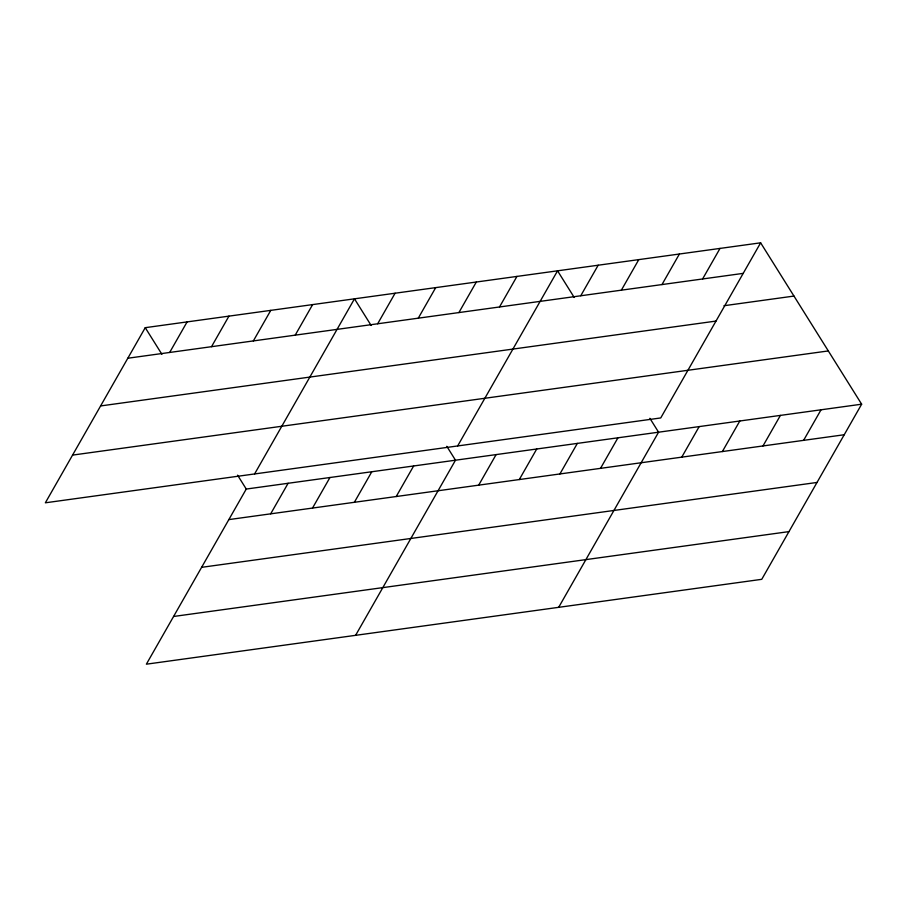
<?xml version="1.0" encoding="UTF-8"?>
<svg xmlns="http://www.w3.org/2000/svg" width="907" height="907" viewBox="0 0 907 907"><rect width="100%" height="100%" fill="white"/><g stroke="black" fill="none" stroke-linecap="round" stroke-linejoin="round"><path stroke-width="1.36" d="M760.633 242.815L145.245 327.676L45.35 502.807L660.738 417.946L760.633 242.815L861.65 404.193L761.755 579.324L146.367 664.185L246.262 489.054L861.65 404.193M169.666 352.46L187.091 321.906M211.512 346.689L228.938 316.135M253.359 340.919L270.785 310.364M295.206 335.148L312.632 304.593M254.584 473.953L354.478 298.822L371.144 325.454M377.663 323.776L395.089 293.222M270.671 513.838L288.109 483.284M418.274 318.176L435.711 287.621M312.518 508.067L329.955 477.513M458.897 312.575L476.322 282.02M354.365 502.297L371.802 471.742M499.508 306.974L516.945 276.42M396.212 496.526L413.649 465.971M457.661 445.949L557.556 270.819L574.222 297.439M355.601 635.331L455.495 460.2L446.8 446.312M580.741 295.773L598.178 265.218M478.681 485.154L496.106 454.6M621.363 290.172L638.789 259.617M519.292 479.554L536.729 448.999M661.974 284.571L679.4 254.017M559.914 473.953L577.34 443.398M702.596 278.971L720.022 248.416M600.525 468.352L617.95 437.798M558.678 607.327L658.573 432.197L649.877 418.308M681.758 457.151L699.184 426.596M722.369 451.55L739.806 420.995M762.991 445.949L780.417 415.395M803.602 440.349L821.039 409.794M127.819 358.231L743.207 273.37M723.945 305.727L793.976 296.067M100.598 405.939L715.997 321.078M72.56 455.099L828.318 350.93M228.825 519.609L844.224 434.748M201.615 567.328L817.003 482.456M173.577 616.477L788.965 531.615M145.245 327.676L161.911 354.308M237.566 475.166L246.262 489.054"/></g></svg>
